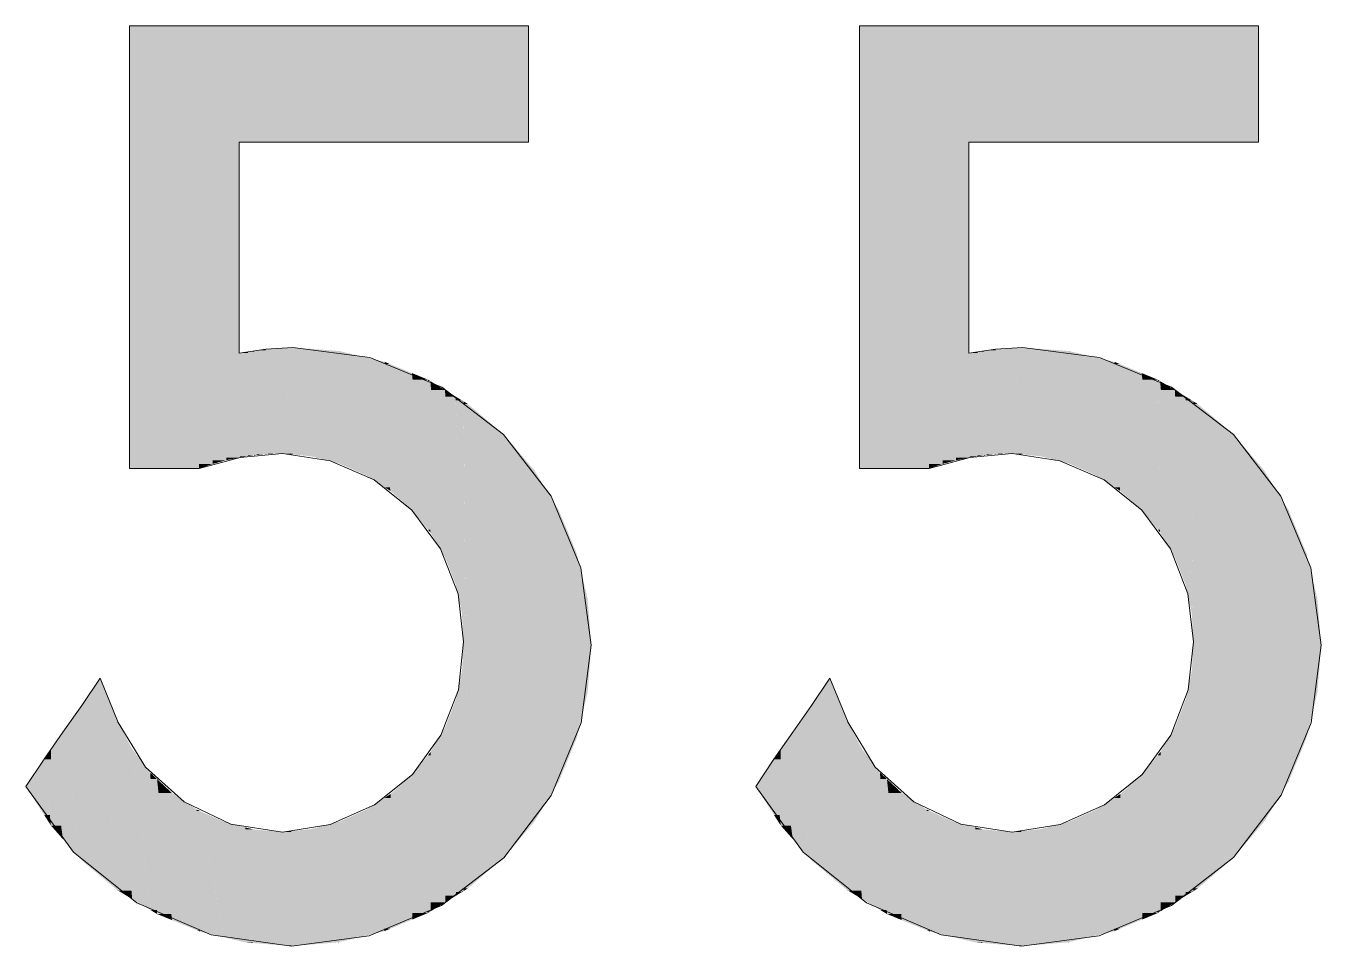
# Model space of a CAD drawing. Extents: x -1 to 1342, y -35 to 723.
# Drawn here: x 1217.333 to 1220.239, y 273.211 to 275.274 of the extents above; entities that cross this region are included whole.
import ezdxf

# ---------------------------------------------------------------- set-up
doc = ezdxf.new("R2010")
doc.units = 0
doc.layers.get('0').update_dxf_attribs({"lineweight": 18})
doc.layers.add('P11_Plankopf_Ausführung_AF_4_800 Plankopf', color=7, linetype='Continuous', lineweight=25)

# ---------------------------------------------------------------- blocks, each defined once
blk = doc.blocks.new('Referenz-A0SKLQSHLL', base_point=(1054.4775, 131.3883))
at = {"layer": 'P11_Plankopf_Ausführung_AF_4_800 Plankopf', "color": 0, "linetype": 'Continuous', "lineweight": 13, "ltscale": 16.9}
for p, q in [((1218.4604, 275.2745), (1217.5652, 275.2745)), ((1217.5652, 275.2745), (1217.5652, 274.2821)), ((1218.4604, 275.0139), (1218.4604, 275.2745)), ((1220.098, 275.2745), (1219.2031, 275.2745)), ((1219.2031, 275.2745), (1219.2031, 274.2821)), ((1220.098, 275.0139), (1220.098, 275.2745)), ((1217.8108, 274.5407), (1217.8108, 275.0139)), ((1217.8108, 275.0139), (1218.4604, 275.0139)), ((1219.4483, 274.5407), (1219.4483, 275.0139)), ((1219.4483, 275.0139), (1220.098, 275.0139)), ((1217.8707, 274.5495), (1217.8108, 274.5407)), ((1217.9311, 274.5533), (1217.8707, 274.5495)), ((1218.1042, 274.5309), (1217.9311, 274.5533)), ((1219.5082, 274.5495), (1219.4483, 274.5407)), ((1219.5686, 274.5533), (1219.5082, 274.5495)), ((1219.7417, 274.5309), (1219.5686, 274.5533)), ((1218.2656, 274.4644), (1218.1042, 274.5309)), ((1219.9031, 274.4644), (1219.7417, 274.5309)), ((1218.4043, 274.3584), (1218.2656, 274.4644)), ((1220.0418, 274.3584), (1219.9031, 274.4644)), ((1218.5109, 274.2201), (1218.4043, 274.3584)), ((1220.1484, 274.2201), (1220.0418, 274.3584)), ((1217.9079, 274.3155), (1217.8131, 274.3068)), ((1218.0149, 274.2994), (1217.9079, 274.3155)), ((1219.5454, 274.3155), (1219.4508, 274.3068)), ((1219.6524, 274.2994), (1219.5454, 274.3155)), ((1217.8131, 274.3068), (1217.7212, 274.2821)), ((1218.1141, 274.2562), (1218.0149, 274.2994)), ((1219.4508, 274.3068), (1219.3591, 274.2821)), ((1219.7516, 274.2562), (1219.6524, 274.2994)), ((1217.5652, 274.2821), (1217.7212, 274.2821)), ((1218.1987, 274.1887), (1218.1141, 274.2562)), ((1219.2031, 274.2821), (1219.3591, 274.2821)), ((1219.8362, 274.1887), (1219.7516, 274.2562)), ((1218.578, 274.059), (1218.5109, 274.2201)), ((1220.2155, 274.059), (1220.1484, 274.2201)), ((1218.2629, 274.1017), (1218.1987, 274.1887)), ((1219.9005, 274.1017), (1219.8362, 274.1887)), ((1218.3025, 274.001), (1218.2629, 274.1017)), ((1219.94, 274.001), (1219.9005, 274.1017)), ((1218.6011, 273.8859), (1218.578, 274.059)), ((1220.2387, 273.8859), (1220.2155, 274.059)), ((1218.3146, 273.8934), (1218.3025, 274.001)), ((1219.9522, 273.8934), (1219.94, 274.001)), ((1218.303, 273.7852), (1218.3146, 273.8934)), ((1218.5785, 273.7115), (1218.6011, 273.8859)), ((1219.9406, 273.7852), (1219.9522, 273.8934)), ((1220.2161, 273.7115), (1220.2387, 273.8859)), ((1217.4578, 273.7505), (1217.4988, 273.8117)), ((1217.5396, 273.7119), (1217.4988, 273.8117)), ((1219.0953, 273.7505), (1219.1363, 273.8117)), ((1219.1772, 273.7119), (1219.1363, 273.8117)), ((1218.2638, 273.6837), (1218.303, 273.7852)), ((1219.9014, 273.6837), (1219.9406, 273.7852)), ((1217.4156, 273.6902), (1217.4578, 273.7505)), ((1219.0532, 273.6902), (1219.0953, 273.7505)), ((1217.5396, 273.7119), (1217.6005, 273.6124)), ((1218.5114, 273.5488), (1218.5785, 273.7115)), ((1219.1772, 273.7119), (1219.2381, 273.6124)), ((1220.1491, 273.5489), (1220.2161, 273.7115)), ((1217.4156, 273.6902), (1217.3735, 273.6299)), ((1218.1997, 273.5958), (1218.2638, 273.6837)), ((1219.0532, 273.6902), (1219.011, 273.6299)), ((1219.8372, 273.5958), (1219.9014, 273.6837)), ((1217.3735, 273.6299), (1217.3325, 273.5688)), ((1219.011, 273.6299), (1218.9701, 273.5688)), ((1217.6005, 273.6124), (1217.6873, 273.5344)), ((1218.1149, 273.5275), (1218.1997, 273.5958)), ((1219.2381, 273.6124), (1219.3248, 273.5344)), ((1219.7525, 273.5275), (1219.8372, 273.5958)), ((1217.3325, 273.5688), (1217.4392, 273.4215)), ((1218.9701, 273.5688), (1219.0769, 273.4215)), ((1217.6873, 273.5344), (1217.7926, 273.4845)), ((1218.0154, 273.4834), (1218.1149, 273.5275)), ((1218.4046, 273.409), (1218.5114, 273.5488)), ((1219.3248, 273.5344), (1219.4302, 273.4845)), ((1219.653, 273.4834), (1219.7525, 273.5275)), ((1220.0423, 273.4091), (1220.1491, 273.5489)), ((1217.7926, 273.4845), (1217.9079, 273.4666)), ((1217.9079, 273.4666), (1218.0154, 273.4834)), ((1219.4302, 273.4845), (1219.5454, 273.4666)), ((1219.5454, 273.4666), (1219.653, 273.4834)), ((1217.4392, 273.4215), (1217.5812, 273.3078)), ((1219.0769, 273.4215), (1219.2189, 273.3078)), ((1218.2652, 273.3017), (1218.4046, 273.409)), ((1219.9029, 273.3017), (1220.0423, 273.4091)), ((1217.5812, 273.3078), (1217.7482, 273.2359)), ((1218.1027, 273.234), (1218.2652, 273.3017)), ((1219.2189, 273.3078), (1219.386, 273.2358)), ((1219.7406, 273.2341), (1219.9029, 273.3017)), ((1217.7482, 273.2359), (1217.9283, 273.2108)), ((1217.9283, 273.2108), (1218.1027, 273.234)), ((1219.386, 273.2358), (1219.5662, 273.2108)), ((1219.5662, 273.2108), (1219.7406, 273.2341))]:
    blk.add_line(p, q, dxfattribs=at)
at = {"layer": 'P11_Plankopf_Ausführung_AF_4_800 Plankopf', "color": 0, "linetype": 'Continuous', "lineweight": 0, "ltscale": 0.0169}
for p, q in [((1218.0357, 274.5453), (1218.0356, 274.5453)), ((1218.0356, 274.5453), (1218.0356, 274.5453)), ((1219.6732, 274.5453), (1219.6731, 274.5453)), ((1219.6731, 274.5453), (1219.6731, 274.5453))]:
    blk.add_line(p, q, dxfattribs=at)
for points in [[(1217.5652, 274.2821), (1217.7212, 274.2821), (1217.5652, 275.2745)], [(1217.7212, 274.2821), (1217.7212, 275.2745), (1217.5652, 275.2745)], [(1217.7514, 274.2921), (1217.7212, 274.2921), (1217.7212, 275.2745)], [(1217.7514, 274.2921), (1217.7514, 275.2745), (1217.7212, 275.2745)], [(1217.782, 274.3004), (1217.7514, 274.3004), (1217.7514, 275.2745)], [(1217.782, 274.3004), (1217.782, 275.2745), (1217.7514, 275.2745)], [(1217.8108, 274.3064), (1217.782, 274.3064), (1217.782, 275.2745)], [(1217.8108, 275.0139), (1217.8108, 275.2745), (1217.782, 275.2745)], [(1217.8108, 274.5407), (1217.8038, 274.5407), (1217.782, 275.2745)], [(1217.8108, 275.0139), (1217.7922, 275.0139), (1217.782, 275.2745)], [(1217.8108, 275.0139), (1218.4604, 275.0139), (1217.8108, 275.2745)], [(1218.4604, 275.0139), (1218.4604, 275.2745), (1217.8108, 275.2745)], [(1219.2031, 274.2821), (1219.3591, 274.2821), (1219.2031, 275.2745)], [(1219.3591, 274.2821), (1219.3591, 275.2745), (1219.2031, 275.2745)], [(1219.3892, 274.2921), (1219.3591, 274.2921), (1219.3591, 275.2745)], [(1219.3892, 274.2921), (1219.3892, 275.2745), (1219.3591, 275.2745)], [(1219.4198, 274.3003), (1219.3892, 274.3003), (1219.3892, 275.2745)], [(1219.4198, 274.3003), (1219.4198, 275.2745), (1219.3892, 275.2745)], [(1219.4483, 274.3063), (1219.4198, 274.3063), (1219.4198, 275.2745)], [(1219.4483, 275.0139), (1219.4483, 275.2745), (1219.4198, 275.2745)], [(1219.4483, 274.5407), (1219.4414, 274.5407), (1219.4198, 275.2745)], [(1219.4483, 275.0139), (1219.4299, 275.0139), (1219.4198, 275.2745)], [(1219.4483, 275.0139), (1220.098, 275.0139), (1219.4483, 275.2745)], [(1220.098, 275.0139), (1220.098, 275.2745), (1219.4483, 275.2745)], [(1217.8108, 274.5407), (1217.8108, 275.0139), (1217.7922, 275.0139)], [(1219.4483, 274.5407), (1219.4483, 275.0139), (1219.4299, 275.0139)], [(1217.8307, 274.5411), (1217.8131, 274.5411), (1217.8307, 274.5442)], [(1217.8445, 274.5442), (1217.8307, 274.5442), (1217.8445, 274.5462)], [(1217.8445, 274.3115), (1217.8307, 274.3115), (1217.8307, 274.5442)], [(1217.8445, 274.3115), (1217.8445, 274.5442), (1217.8307, 274.5442)], [(1217.8506, 274.5462), (1217.8445, 274.5462), (1217.8506, 274.5471)], [(1217.8506, 274.3121), (1217.8445, 274.3121), (1217.8445, 274.5462)], [(1217.8506, 274.3121), (1217.8506, 274.5462), (1217.8445, 274.5462)], [(1217.8707, 274.5471), (1217.8506, 274.5471), (1217.8707, 274.5495)], [(1217.8707, 274.3139), (1217.8506, 274.3139), (1217.8506, 274.5471)], [(1217.8707, 274.3139), (1217.8707, 274.5471), (1217.8506, 274.5471)], [(1217.8761, 274.5495), (1217.8707, 274.5495), (1217.8761, 274.55)], [(1217.8761, 274.3144), (1217.8707, 274.3144), (1217.8707, 274.5495)], [(1217.8761, 274.3144), (1217.8761, 274.5495), (1217.8707, 274.5495)], [(1217.8908, 274.55), (1217.8761, 274.55), (1217.8908, 274.5514)], [(1217.8908, 274.3149), (1217.8761, 274.3149), (1217.8761, 274.55)], [(1217.8908, 274.3149), (1217.8908, 274.55), (1217.8761, 274.55)], [(1217.9079, 274.5514), (1217.8908, 274.5514), (1217.9079, 274.5524)], [(1217.9079, 274.3155), (1217.8908, 274.3155), (1217.8908, 274.5514)], [(1217.9079, 274.3155), (1217.9079, 274.5514), (1217.8908, 274.5514)], [(1217.9109, 274.5524), (1217.9079, 274.5524), (1217.9109, 274.5526)], [(1217.9109, 274.3155), (1217.9079, 274.3155), (1217.9079, 274.5524)], [(1217.9109, 274.3152), (1217.9109, 274.5524), (1217.9079, 274.5524)], [(1217.9311, 274.5526), (1217.9109, 274.5526), (1217.9311, 274.5533)], [(1217.9309, 274.3152), (1217.9109, 274.3152), (1217.9109, 274.5526)], [(1217.9311, 274.3133), (1217.9311, 274.5526), (1217.9109, 274.5526)], [(1217.9719, 274.3133), (1217.9311, 274.3133), (1217.9311, 274.5533)], [(1217.9726, 274.5501), (1217.9316, 274.5501), (1217.9311, 274.5533)], [(1217.9726, 274.3092), (1217.9726, 274.5501), (1217.9316, 274.5501)], [(1218.0316, 274.3092), (1217.9726, 274.3092), (1217.9726, 274.5501)], [(1218.0356, 274.5453), (1217.9738, 274.5453), (1217.9726, 274.5501)], [(1218.0356, 274.2929), (1218.0356, 274.5453), (1217.9738, 274.5453)], [(1218.0357, 274.2929), (1218.0356, 274.2929), (1218.0356, 274.5453)], [(1218.0357, 274.2928), (1218.0357, 274.5453), (1218.0356, 274.5453)], [(1218.0896, 274.2928), (1218.0357, 274.2928), (1218.0357, 274.5453)], [(1218.0952, 274.5311), (1218.0387, 274.5311), (1218.0357, 274.5453)], [(1219.4682, 274.5411), (1219.4508, 274.5411), (1219.4682, 274.5442)], [(1219.4822, 274.5442), (1219.4682, 274.5442), (1219.4822, 274.5463)], [(1219.4822, 274.3115), (1219.4682, 274.3115), (1219.4682, 274.5442)], [(1219.4822, 274.3115), (1219.4822, 274.5442), (1219.4682, 274.5442)], [(1219.4882, 274.5463), (1219.4822, 274.5463), (1219.4882, 274.5471)], [(1219.4882, 274.3121), (1219.4822, 274.3121), (1219.4822, 274.5463)], [(1219.4882, 274.3121), (1219.4882, 274.5463), (1219.4822, 274.5463)], [(1219.5082, 274.5471), (1219.4882, 274.5471), (1219.5082, 274.5495)], [(1219.5082, 274.3139), (1219.4882, 274.3139), (1219.4882, 274.5471)], [(1219.5082, 274.3139), (1219.5082, 274.5471), (1219.4882, 274.5471)], [(1219.5137, 274.5495), (1219.5082, 274.5495), (1219.5137, 274.55)], [(1219.5137, 274.3144), (1219.5082, 274.3144), (1219.5082, 274.5495)], [(1219.5137, 274.3144), (1219.5137, 274.5495), (1219.5082, 274.5495)], [(1219.5283, 274.55), (1219.5137, 274.55), (1219.5283, 274.5513)], [(1219.5283, 274.3149), (1219.5137, 274.3149), (1219.5137, 274.55)], [(1219.5283, 274.3149), (1219.5283, 274.55), (1219.5137, 274.55)], [(1219.5454, 274.5513), (1219.5283, 274.5513), (1219.5454, 274.5524)], [(1219.5454, 274.3155), (1219.5283, 274.3155), (1219.5283, 274.5513)], [(1219.5454, 274.3155), (1219.5454, 274.5513), (1219.5283, 274.5513)], [(1219.5484, 274.5524), (1219.5454, 274.5524), (1219.5484, 274.5526)], [(1219.5484, 274.3155), (1219.5454, 274.3155), (1219.5454, 274.5524)], [(1219.5484, 274.3152), (1219.5484, 274.5524), (1219.5454, 274.5524)], [(1219.5686, 274.5526), (1219.5484, 274.5526), (1219.5686, 274.5533)], [(1219.5684, 274.3152), (1219.5484, 274.3152), (1219.5484, 274.5526)], [(1219.5686, 274.3133), (1219.5686, 274.5526), (1219.5484, 274.5526)], [(1219.6095, 274.3133), (1219.5686, 274.3133), (1219.5686, 274.5533)], [(1219.6102, 274.5501), (1219.5691, 274.5501), (1219.5686, 274.5533)], [(1219.6102, 274.3092), (1219.6102, 274.5501), (1219.5691, 274.5501)], [(1219.6691, 274.3092), (1219.6102, 274.3092), (1219.6102, 274.5501)], [(1219.6731, 274.5453), (1219.6113, 274.5453), (1219.6102, 274.5501)], [(1219.6731, 274.2929), (1219.6731, 274.5453), (1219.6113, 274.5453)], [(1219.6732, 274.2929), (1219.6731, 274.2929), (1219.6731, 274.5453)], [(1219.6732, 274.2928), (1219.6732, 274.5453), (1219.6731, 274.5453)], [(1219.7272, 274.2928), (1219.6732, 274.2928), (1219.6732, 274.5453)], [(1219.7327, 274.5311), (1219.6762, 274.5311), (1219.6732, 274.5453)], [(1217.8108, 274.3064), (1217.8108, 274.5407), (1217.8038, 274.5407)], [(1217.8131, 274.5407), (1217.8108, 274.5407), (1217.8131, 274.5411)], [(1217.8131, 274.3068), (1217.8108, 274.3068), (1217.8108, 274.5407)], [(1217.8131, 274.3068), (1217.8131, 274.5407), (1217.8108, 274.5407)], [(1217.8307, 274.3095), (1217.8131, 274.3095), (1217.8131, 274.5411)], [(1217.8307, 274.3095), (1217.8307, 274.5411), (1217.8131, 274.5411)], [(1218.0952, 274.2669), (1218.0952, 274.5311), (1218.0387, 274.5311)], [(1218.1338, 274.2669), (1218.0952, 274.2669), (1218.0952, 274.5311)], [(1218.1378, 274.521), (1218.0967, 274.521), (1218.0952, 274.5311)], [(1218.1378, 274.2397), (1218.1378, 274.521), (1218.0967, 274.521)], [(1218.1497, 274.2397), (1218.1378, 274.2397), (1218.1378, 274.521)], [(1218.15, 274.5159), (1218.138, 274.5159), (1218.1378, 274.521)], [(1218.15, 274.2319), (1218.15, 274.5159), (1218.138, 274.5159)], [(1218.1923, 274.2319), (1218.15, 274.2319), (1218.15, 274.5159)], [(1218.1987, 274.4959), (1218.153, 274.4959), (1218.15, 274.5159)], [(1219.4483, 274.3063), (1219.4483, 274.5407), (1219.4414, 274.5407)], [(1219.4508, 274.5407), (1219.4483, 274.5407), (1219.4508, 274.5411)], [(1219.4508, 274.3068), (1219.4483, 274.3068), (1219.4483, 274.5407)], [(1219.4508, 274.3068), (1219.4508, 274.5407), (1219.4483, 274.5407)], [(1219.4682, 274.3094), (1219.4508, 274.3094), (1219.4508, 274.5411)], [(1219.4682, 274.3094), (1219.4682, 274.5411), (1219.4508, 274.5411)], [(1219.7327, 274.2669), (1219.7327, 274.5311), (1219.6762, 274.5311)], [(1219.7713, 274.2669), (1219.7327, 274.2669), (1219.7327, 274.5311)], [(1219.7753, 274.521), (1219.7342, 274.521), (1219.7327, 274.5311)], [(1219.7753, 274.2397), (1219.7753, 274.521), (1219.7342, 274.521)], [(1219.7872, 274.2397), (1219.7753, 274.2397), (1219.7753, 274.521)], [(1219.7875, 274.5159), (1219.7755, 274.5159), (1219.7753, 274.521)], [(1219.7875, 274.2319), (1219.7875, 274.5159), (1219.7755, 274.5159)], [(1219.8298, 274.2319), (1219.7875, 274.2319), (1219.7875, 274.5159)], [(1219.8362, 274.4959), (1219.7905, 274.4959), (1219.7875, 274.5159)], [(1218.1987, 274.1887), (1218.1987, 274.4959), (1218.153, 274.4959)], [(1218.2303, 274.1887), (1218.1987, 274.1887), (1218.1987, 274.4959)], [(1218.2348, 274.481), (1218.2002, 274.481), (1218.1987, 274.4959)], [(1219.8362, 274.1887), (1219.8362, 274.4959), (1219.7905, 274.4959)], [(1219.8678, 274.1887), (1219.8362, 274.1887), (1219.8362, 274.4959)], [(1219.8723, 274.481), (1219.8377, 274.481), (1219.8362, 274.4959)], [(1218.2348, 274.1448), (1218.2348, 274.481), (1218.2002, 274.481)], [(1218.2399, 274.1448), (1218.2348, 274.1448), (1218.2348, 274.481)], [(1218.24, 274.4779), (1218.2348, 274.4779), (1218.2348, 274.481)], [(1218.24, 274.1385), (1218.24, 274.4779), (1218.2348, 274.4779)], [(1218.2683, 274.1385), (1218.24, 274.1385), (1218.24, 274.4779)], [(1218.2729, 274.4578), (1218.2417, 274.4578), (1218.24, 274.4779)], [(1218.2729, 274.0824), (1218.2729, 274.4578), (1218.2417, 274.4578)], [(1218.2934, 274.0824), (1218.2729, 274.0824), (1218.2729, 274.4578)], [(1218.2967, 274.4433), (1218.2737, 274.4433), (1218.2729, 274.4578)], [(1219.8723, 274.1448), (1219.8723, 274.481), (1219.8377, 274.481)], [(1219.8774, 274.1448), (1219.8723, 274.1448), (1219.8723, 274.481)], [(1219.8775, 274.4779), (1219.8724, 274.4779), (1219.8723, 274.481)], [(1219.8775, 274.1385), (1219.8775, 274.4779), (1219.8724, 274.4779)], [(1219.9058, 274.1385), (1219.8775, 274.1385), (1219.8775, 274.4779)], [(1219.9105, 274.4578), (1219.8792, 274.4578), (1219.8775, 274.4779)], [(1219.9105, 274.0824), (1219.9105, 274.4578), (1219.8792, 274.4578)], [(1219.931, 274.0824), (1219.9105, 274.0824), (1219.9105, 274.4578)], [(1219.9343, 274.4433), (1219.9113, 274.4433), (1219.9105, 274.4578)], [(1218.2967, 274.0219), (1218.2967, 274.4433), (1218.2737, 274.4433)], [(1218.3089, 274.0219), (1218.2967, 274.0219), (1218.2967, 274.4433)], [(1218.3107, 274.4347), (1218.297, 274.4347), (1218.2967, 274.4433)], [(1218.3107, 273.9584), (1218.3107, 274.4347), (1218.297, 274.4347)], [(1218.3142, 273.9584), (1218.3107, 273.9584), (1218.3107, 274.4347)], [(1218.3146, 274.4323), (1218.3107, 274.4323), (1218.3107, 274.4347)], [(1218.3146, 273.8934), (1218.3146, 274.4323), (1218.3107, 274.4323)], [(1218.3243, 273.3402), (1218.3146, 273.3402), (1218.3146, 274.4323)], [(1218.3243, 274.4265), (1218.3147, 274.4265), (1218.3146, 274.4323)], [(1219.9343, 274.0219), (1219.9343, 274.4433), (1219.9113, 274.4433)], [(1219.9464, 274.0219), (1219.9343, 274.0219), (1219.9343, 274.4433)], [(1219.9483, 274.4347), (1219.9345, 274.4347), (1219.9343, 274.4433)], [(1219.9483, 273.9584), (1219.9483, 274.4347), (1219.9345, 274.4347)], [(1219.9517, 273.9584), (1219.9483, 273.9584), (1219.9483, 274.4347)], [(1219.9522, 274.4323), (1219.9483, 274.4323), (1219.9483, 274.4347)], [(1219.9522, 273.8934), (1219.9522, 274.4323), (1219.9483, 274.4323)], [(1219.9619, 273.3402), (1219.9522, 273.3402), (1219.9522, 274.4323)], [(1219.9619, 274.4264), (1219.9522, 274.4264), (1219.9522, 274.4323)], [(1218.3243, 273.3402), (1218.3243, 274.4265), (1218.3147, 274.4265)], [(1218.3244, 273.3403), (1218.3243, 273.3403), (1218.3243, 274.4265)], [(1218.3244, 274.4264), (1218.3243, 274.4264), (1218.3243, 274.4265)], [(1218.3244, 273.3403), (1218.3244, 274.4264), (1218.3243, 274.4264)], [(1218.4043, 273.4088), (1218.3244, 273.4088), (1218.3244, 274.4264)], [(1218.4043, 274.3584), (1218.3297, 274.3584), (1218.3244, 274.4264)], [(1219.9619, 273.3402), (1219.9619, 274.4264), (1219.9522, 274.4264)], [(1219.962, 273.3403), (1219.9619, 273.3403), (1219.9619, 274.4264)], [(1219.962, 274.4263), (1219.9619, 274.4263), (1219.9619, 274.4264)], [(1219.962, 273.3403), (1219.962, 274.4263), (1219.9619, 274.4263)], [(1220.0418, 273.4087), (1219.962, 273.4087), (1219.962, 274.4263)], [(1220.0418, 274.3584), (1219.9673, 274.3584), (1219.962, 274.4263)], [(1218.4043, 273.4088), (1218.4043, 274.3584), (1218.3297, 274.3584)], [(1218.4046, 273.409), (1218.4043, 273.409), (1218.4043, 274.3584)], [(1218.4046, 274.3581), (1218.4043, 274.3581), (1218.4043, 274.3584)], [(1218.4046, 273.409), (1218.4046, 274.3581), (1218.4043, 274.3581)], [(1218.4726, 273.489), (1218.4046, 273.489), (1218.4046, 274.3581)], [(1218.4726, 274.2787), (1218.4108, 274.2787), (1218.4046, 274.3581)], [(1220.0418, 273.4087), (1220.0418, 274.3584), (1219.9673, 274.3584)], [(1220.0423, 273.4091), (1220.0418, 273.4091), (1220.0418, 274.3584)], [(1220.0423, 274.3579), (1220.0418, 274.3579), (1220.0418, 274.3584)], [(1220.0423, 273.4091), (1220.0423, 274.3579), (1220.0418, 274.3579)], [(1220.1102, 273.4889), (1220.0423, 273.4889), (1220.0423, 274.3579)], [(1220.1102, 274.2787), (1220.0485, 274.2787), (1220.0423, 274.3579)], [(1217.8307, 274.3095), (1217.8445, 274.3115), (1217.8307, 274.3115)], [(1217.8445, 274.3115), (1217.8506, 274.3121), (1217.8445, 274.3121)], [(1217.8506, 274.3121), (1217.8707, 274.3139), (1217.8506, 274.3139)], [(1217.8707, 274.3139), (1217.8761, 274.3144), (1217.8707, 274.3144)], [(1217.8761, 274.3144), (1217.8908, 274.3149), (1217.8761, 274.3149)], [(1217.8908, 274.3149), (1217.9079, 274.3155), (1217.8908, 274.3155)], [(1217.9109, 274.3152), (1217.9109, 274.3155), (1217.9079, 274.3155)], [(1217.9311, 274.3133), (1217.9309, 274.3152), (1217.9109, 274.3152)], [(1217.9726, 274.3092), (1217.9719, 274.3133), (1217.9311, 274.3133)], [(1219.4682, 274.3094), (1219.4822, 274.3115), (1219.4682, 274.3115)], [(1219.4822, 274.3115), (1219.4882, 274.3121), (1219.4822, 274.3121)], [(1219.4882, 274.3121), (1219.5082, 274.3139), (1219.4882, 274.3139)], [(1219.5082, 274.3139), (1219.5137, 274.3144), (1219.5082, 274.3144)], [(1219.5137, 274.3144), (1219.5283, 274.3149), (1219.5137, 274.3149)], [(1219.5283, 274.3149), (1219.5454, 274.3155), (1219.5283, 274.3155)], [(1219.5484, 274.3152), (1219.5484, 274.3155), (1219.5454, 274.3155)], [(1219.5686, 274.3133), (1219.5684, 274.3152), (1219.5484, 274.3152)], [(1219.6102, 274.3092), (1219.6095, 274.3133), (1219.5686, 274.3133)], [(1217.7212, 274.2821), (1217.7514, 274.2921), (1217.7212, 274.2921)], [(1217.7514, 274.2921), (1217.782, 274.3004), (1217.7514, 274.3004)], [(1217.782, 274.3004), (1217.8108, 274.3064), (1217.782, 274.3064)], [(1217.8108, 274.3064), (1217.8131, 274.3068), (1217.8108, 274.3068)], [(1217.8131, 274.3068), (1217.8307, 274.3095), (1217.8131, 274.3095)], [(1218.0356, 274.2929), (1218.0316, 274.3092), (1217.9726, 274.3092)], [(1218.0357, 274.2928), (1218.0357, 274.2929), (1218.0356, 274.2929)], [(1218.0952, 274.2669), (1218.0896, 274.2928), (1218.0357, 274.2928)], [(1219.3591, 274.2821), (1219.3892, 274.2921), (1219.3591, 274.2921)], [(1219.3892, 274.2921), (1219.4198, 274.3003), (1219.3892, 274.3003)], [(1219.4198, 274.3003), (1219.4483, 274.3063), (1219.4198, 274.3063)], [(1219.4483, 274.3063), (1219.4508, 274.3068), (1219.4483, 274.3068)], [(1219.4508, 274.3068), (1219.4682, 274.3094), (1219.4508, 274.3094)], [(1219.6731, 274.2929), (1219.6691, 274.3092), (1219.6102, 274.3092)], [(1219.6732, 274.2928), (1219.6732, 274.2929), (1219.6731, 274.2929)], [(1219.7327, 274.2669), (1219.7272, 274.2928), (1219.6732, 274.2928)], [(1218.1378, 274.2397), (1218.1338, 274.2669), (1218.0952, 274.2669)], [(1218.4726, 273.489), (1218.4726, 274.2787), (1218.4108, 274.2787)], [(1218.4731, 273.4896), (1218.4726, 273.4896), (1218.4726, 274.2787)], [(1218.4731, 274.2779), (1218.4726, 274.2779), (1218.4726, 274.2787)], [(1218.4731, 273.4896), (1218.4731, 274.2779), (1218.4726, 274.2779)], [(1218.5276, 273.5789), (1218.4731, 273.5789), (1218.4731, 274.2779)], [(1218.5276, 274.1894), (1218.48, 274.1894), (1218.4731, 274.2779)], [(1219.7753, 274.2397), (1219.7713, 274.2669), (1219.7327, 274.2669)], [(1220.1102, 273.4889), (1220.1102, 274.2787), (1220.0485, 274.2787)], [(1220.1108, 273.4896), (1220.1102, 273.4896), (1220.1102, 274.2787)], [(1220.1108, 274.2777), (1220.1102, 274.2777), (1220.1102, 274.2787)], [(1220.1108, 273.4896), (1220.1108, 274.2777), (1220.1102, 274.2777)], [(1220.1652, 273.5788), (1220.1108, 273.5788), (1220.1108, 274.2777)], [(1220.1652, 274.1894), (1220.1177, 274.1894), (1220.1108, 274.2777)], [(1218.15, 274.2319), (1218.1497, 274.2397), (1218.1378, 274.2397)], [(1218.1987, 274.1887), (1218.1923, 274.2319), (1218.15, 274.2319)], [(1219.7875, 274.2319), (1219.7872, 274.2397), (1219.7753, 274.2397)], [(1219.8362, 274.1887), (1219.8298, 274.2319), (1219.7875, 274.2319)], [(1218.2348, 274.1448), (1218.2303, 274.1887), (1218.1987, 274.1887)], [(1218.5276, 273.5789), (1218.5276, 274.1894), (1218.48, 274.1894)], [(1218.5282, 273.5798), (1218.5276, 273.5798), (1218.5276, 274.1894)], [(1218.5282, 274.188), (1218.5276, 274.188), (1218.5276, 274.1894)], [(1218.5282, 273.5798), (1218.5282, 274.188), (1218.5276, 274.188)], [(1218.568, 273.6763), (1218.5282, 273.6763), (1218.5282, 274.188)], [(1218.568, 274.0925), (1218.5356, 274.0925), (1218.5282, 274.188)], [(1219.8723, 274.1448), (1219.8678, 274.1887), (1219.8362, 274.1887)], [(1220.1652, 273.5788), (1220.1652, 274.1894), (1220.1177, 274.1894)], [(1220.1658, 273.5799), (1220.1652, 273.5799), (1220.1652, 274.1894)], [(1220.1658, 274.1878), (1220.1652, 274.1878), (1220.1652, 274.1894)], [(1220.1658, 273.5799), (1220.1658, 274.1878), (1220.1652, 274.1878)], [(1220.2055, 273.6762), (1220.1658, 273.6762), (1220.1658, 274.1878)], [(1220.2055, 274.0925), (1220.1732, 274.0925), (1220.1658, 274.1878)], [(1218.24, 274.1385), (1218.2399, 274.1448), (1218.2348, 274.1448)], [(1218.2729, 274.0824), (1218.2683, 274.1385), (1218.24, 274.1385)], [(1219.8775, 274.1385), (1219.8774, 274.1448), (1219.8723, 274.1448)], [(1219.9105, 274.0824), (1219.9058, 274.1385), (1219.8775, 274.1385)], [(1218.2967, 274.0219), (1218.2934, 274.0824), (1218.2729, 274.0824)], [(1218.568, 273.6763), (1218.568, 274.0925), (1218.5356, 274.0925)], [(1218.5685, 273.6776), (1218.568, 273.6776), (1218.568, 274.0925)], [(1218.5685, 274.0903), (1218.568, 274.0903), (1218.568, 274.0925)], [(1218.5685, 273.6776), (1218.5685, 274.0903), (1218.568, 274.0903)], [(1218.5927, 273.7791), (1218.5685, 273.7791), (1218.5685, 274.0903)], [(1218.5927, 273.9905), (1218.5763, 273.9905), (1218.5685, 274.0903)], [(1219.9343, 274.0219), (1219.931, 274.0824), (1219.9105, 274.0824)], [(1220.2055, 273.6762), (1220.2055, 274.0925), (1220.1732, 274.0925)], [(1220.2061, 273.6777), (1220.2055, 273.6777), (1220.2055, 274.0925)], [(1220.2061, 274.0901), (1220.2055, 274.0901), (1220.2055, 274.0925)], [(1220.2061, 273.6777), (1220.2061, 274.0901), (1220.2055, 274.0901)], [(1220.2302, 273.779), (1220.2061, 273.779), (1220.2061, 274.0901)], [(1220.2302, 273.9905), (1220.2138, 273.9905), (1220.2061, 274.0901)], [(1218.3107, 273.9584), (1218.3089, 274.0219), (1218.2967, 274.0219)], [(1219.9483, 273.9584), (1219.9464, 274.0219), (1219.9343, 274.0219)], [(1218.5927, 273.7791), (1218.5927, 273.9905), (1218.5763, 273.9905)], [(1218.593, 273.7805), (1218.5927, 273.7805), (1218.5927, 273.9905)], [(1218.593, 273.9864), (1218.5927, 273.9864), (1218.5927, 273.9905)], [(1218.593, 273.7805), (1218.593, 273.9864), (1218.5927, 273.9864)], [(1218.6011, 273.8859), (1218.593, 273.8859), (1218.593, 273.9864)], [(1220.2302, 273.779), (1220.2302, 273.9905), (1220.2138, 273.9905)], [(1220.2306, 273.7805), (1220.2302, 273.7805), (1220.2302, 273.9905)], [(1220.2306, 273.986), (1220.2302, 273.986), (1220.2302, 273.9905)], [(1220.2306, 273.7805), (1220.2306, 273.986), (1220.2302, 273.986)], [(1220.2387, 273.8859), (1220.2306, 273.8859), (1220.2306, 273.986)], [(1218.3146, 273.8934), (1218.3142, 273.9584), (1218.3107, 273.9584)], [(1219.9522, 273.8934), (1219.9517, 273.9584), (1219.9483, 273.9584)], [(1218.3146, 273.8281), (1218.3111, 273.8281), (1218.3146, 273.8934)], [(1218.593, 273.7805), (1218.6011, 273.8859), (1218.593, 273.8859)], [(1219.9522, 273.8281), (1219.9486, 273.8281), (1219.9522, 273.8934)], [(1220.2306, 273.7805), (1220.2387, 273.8859), (1220.2306, 273.8859)], [(1218.3111, 273.7642), (1218.2973, 273.7642), (1218.3111, 273.8281)], [(1218.3146, 273.3343), (1218.3111, 273.3343), (1218.3111, 273.8281)], [(1218.3146, 273.3343), (1218.3146, 273.8281), (1218.3111, 273.8281)], [(1219.9486, 273.7642), (1219.9349, 273.7642), (1219.9486, 273.8281)], [(1219.9522, 273.3342), (1219.9486, 273.3342), (1219.9486, 273.8281)], [(1219.9522, 273.3342), (1219.9522, 273.8281), (1219.9486, 273.8281)], [(1217.4988, 273.7505), (1217.4578, 273.7505), (1217.4988, 273.8117)], [(1217.5349, 273.3687), (1217.4988, 273.3687), (1217.4988, 273.8117)], [(1217.5376, 273.7169), (1217.5065, 273.7169), (1217.4988, 273.8117)], [(1219.1363, 273.7505), (1219.0953, 273.7505), (1219.1363, 273.8117)], [(1219.1726, 273.3688), (1219.1363, 273.3688), (1219.1363, 273.8117)], [(1219.1753, 273.7165), (1219.1441, 273.7165), (1219.1363, 273.8117)], [(1218.2973, 273.7031), (1218.2738, 273.7031), (1218.2973, 273.7642)], [(1218.3111, 273.3321), (1218.2973, 273.3321), (1218.2973, 273.7642)], [(1218.3111, 273.3321), (1218.3111, 273.7642), (1218.2973, 273.7642)], [(1218.5685, 273.6776), (1218.5927, 273.7791), (1218.5685, 273.7791)], [(1218.5927, 273.7791), (1218.593, 273.7805), (1218.5927, 273.7805)], [(1219.9349, 273.7031), (1219.9113, 273.7031), (1219.9349, 273.7642)], [(1219.9486, 273.332), (1219.9349, 273.332), (1219.9349, 273.7642)], [(1219.9486, 273.332), (1219.9486, 273.7642), (1219.9349, 273.7642)], [(1220.2061, 273.6777), (1220.2302, 273.779), (1220.2061, 273.779)], [(1220.2302, 273.779), (1220.2306, 273.7805), (1220.2302, 273.7805)], [(1217.4576, 273.6902), (1217.4156, 273.6902), (1217.4576, 273.7502)], [(1217.4578, 273.7502), (1217.4576, 273.7502), (1217.4578, 273.7505)], [(1217.4578, 273.403), (1217.4576, 273.403), (1217.4576, 273.7502)], [(1217.4578, 273.4028), (1217.4578, 273.7502), (1217.4576, 273.7502)], [(1217.4951, 273.4028), (1217.4578, 273.4028), (1217.4578, 273.7505)], [(1217.4988, 273.3687), (1217.4988, 273.7505), (1217.4578, 273.7505)], [(1219.0952, 273.6902), (1219.0532, 273.6902), (1219.0952, 273.7503)], [(1219.0953, 273.7503), (1219.0952, 273.7503), (1219.0953, 273.7505)], [(1219.0953, 273.403), (1219.0952, 273.403), (1219.0952, 273.7503)], [(1219.0953, 273.4029), (1219.0953, 273.7503), (1219.0952, 273.7503)], [(1219.1326, 273.4029), (1219.0953, 273.4029), (1219.0953, 273.7505)], [(1219.1363, 273.3688), (1219.1363, 273.7505), (1219.0953, 273.7505)], [(1217.5376, 273.3364), (1217.5376, 273.7169), (1217.5065, 273.7169)], [(1217.5396, 273.3364), (1217.5376, 273.3364), (1217.5376, 273.7169)], [(1217.5396, 273.7119), (1217.5376, 273.7119), (1217.5376, 273.7169)], [(1217.5396, 273.3351), (1217.5396, 273.7119), (1217.5376, 273.7119)], [(1217.5694, 273.3351), (1217.5396, 273.3351), (1217.5396, 273.7119)], [(1217.5709, 273.6529), (1217.5443, 273.6529), (1217.5396, 273.7119)], [(1218.2738, 273.6465), (1218.2409, 273.6465), (1218.2738, 273.7031)], [(1218.2973, 273.3236), (1218.2738, 273.3236), (1218.2738, 273.7031)], [(1218.2973, 273.3236), (1218.2973, 273.7031), (1218.2738, 273.7031)], [(1219.1753, 273.3363), (1219.1753, 273.7165), (1219.1441, 273.7165)], [(1219.1772, 273.3363), (1219.1753, 273.3363), (1219.1753, 273.7165)], [(1219.1772, 273.7119), (1219.1753, 273.7119), (1219.1753, 273.7165)], [(1219.1772, 273.3352), (1219.1772, 273.7119), (1219.1753, 273.7119)], [(1219.207, 273.3352), (1219.1772, 273.3352), (1219.1772, 273.7119)], [(1219.2085, 273.6529), (1219.1818, 273.6529), (1219.1772, 273.7119)], [(1219.9113, 273.6465), (1219.8785, 273.6465), (1219.9113, 273.7031)], [(1219.9349, 273.3236), (1219.9113, 273.3236), (1219.9113, 273.7031)], [(1219.9349, 273.3236), (1219.9349, 273.7031), (1219.9113, 273.7031)], [(1217.4156, 273.6517), (1217.3887, 273.6517), (1217.4156, 273.6902)], [(1217.4506, 273.4505), (1217.4156, 273.4505), (1217.4156, 273.6902)], [(1217.4576, 273.403), (1217.4576, 273.6902), (1217.4156, 273.6902)], [(1218.5282, 273.5798), (1218.568, 273.6763), (1218.5282, 273.6763)], [(1218.568, 273.6763), (1218.5685, 273.6776), (1218.568, 273.6776)], [(1219.0532, 273.6517), (1219.0263, 273.6517), (1219.0532, 273.6902)], [(1219.0882, 273.4506), (1219.0532, 273.4506), (1219.0532, 273.6902)], [(1219.0952, 273.403), (1219.0952, 273.6902), (1219.0532, 273.6902)], [(1220.1658, 273.5799), (1220.2055, 273.6762), (1220.1658, 273.6762)], [(1220.2055, 273.6762), (1220.2061, 273.6777), (1220.2055, 273.6777)], [(1217.3887, 273.6299), (1217.3735, 273.6299), (1217.3887, 273.6517)], [(1217.4115, 273.4811), (1217.3887, 273.4811), (1217.3887, 273.6517)], [(1217.4156, 273.4505), (1217.4156, 273.6517), (1217.3887, 273.6517)], [(1217.5709, 273.3163), (1217.5709, 273.6529), (1217.5443, 273.6529)], [(1217.6087, 273.3163), (1217.5709, 273.3163), (1217.5709, 273.6529)], [(1217.6115, 273.5998), (1217.5769, 273.5998), (1217.5709, 273.6529)], [(1218.2409, 273.6382), (1218.2342, 273.6382), (1218.2409, 273.6465)], [(1218.2738, 273.3091), (1218.2409, 273.3091), (1218.2409, 273.6465)], [(1218.2738, 273.3091), (1218.2738, 273.6465), (1218.2409, 273.6465)], [(1219.0263, 273.6299), (1219.011, 273.6299), (1219.0263, 273.6517)], [(1219.0491, 273.4811), (1219.0263, 273.4811), (1219.0263, 273.6517)], [(1219.0532, 273.4506), (1219.0532, 273.6517), (1219.0263, 273.6517)], [(1219.2085, 273.3164), (1219.2085, 273.6529), (1219.1818, 273.6529)], [(1219.2463, 273.3164), (1219.2085, 273.3164), (1219.2085, 273.6529)], [(1219.249, 273.5998), (1219.2144, 273.5998), (1219.2085, 273.6529)], [(1219.8785, 273.6385), (1219.872, 273.6385), (1219.8785, 273.6465)], [(1219.9113, 273.309), (1219.8785, 273.309), (1219.8785, 273.6465)], [(1219.9113, 273.309), (1219.9113, 273.6465), (1219.8785, 273.6465)], [(1217.3735, 273.5688), (1217.3325, 273.5688), (1217.3735, 273.6299)], [(1217.3862, 273.5048), (1217.3735, 273.5048), (1217.3735, 273.6299)], [(1217.3887, 273.4811), (1217.3887, 273.6299), (1217.3735, 273.6299)], [(1218.2342, 273.5958), (1218.1997, 273.5958), (1218.2342, 273.6382)], [(1218.2409, 273.2889), (1218.2342, 273.2889), (1218.2342, 273.6382)], [(1218.2409, 273.2889), (1218.2409, 273.6382), (1218.2342, 273.6382)], [(1219.011, 273.5688), (1218.9701, 273.5688), (1219.011, 273.6299)], [(1219.0238, 273.5049), (1219.011, 273.5049), (1219.011, 273.6299)], [(1219.0263, 273.4811), (1219.0263, 273.6299), (1219.011, 273.6299)], [(1219.872, 273.5958), (1219.8372, 273.5958), (1219.872, 273.6385)], [(1219.8785, 273.2888), (1219.872, 273.2888), (1219.872, 273.6385)], [(1219.8785, 273.2888), (1219.8785, 273.6385), (1219.872, 273.6385)], [(1217.6115, 273.292), (1217.6115, 273.5998), (1217.5769, 273.5998)], [(1217.6264, 273.292), (1217.6115, 273.292), (1217.6115, 273.5998)], [(1217.6268, 273.5854), (1217.6122, 273.5854), (1217.6115, 273.5998)], [(1217.6268, 273.2827), (1217.6268, 273.5854), (1217.6122, 273.5854)], [(1217.6588, 273.2827), (1217.6268, 273.2827), (1217.6268, 273.5854)], [(1217.6602, 273.5541), (1217.6301, 273.5541), (1217.6268, 273.5854)], [(1218.1997, 273.5521), (1218.151, 273.5521), (1218.1997, 273.5958)], [(1218.2342, 273.2848), (1218.1997, 273.2848), (1218.1997, 273.5958)], [(1218.2342, 273.2848), (1218.2342, 273.5958), (1218.1997, 273.5958)], [(1219.249, 273.292), (1219.249, 273.5998), (1219.2144, 273.5998)], [(1219.2641, 273.292), (1219.249, 273.292), (1219.249, 273.5998)], [(1219.2646, 273.5852), (1219.2497, 273.5852), (1219.249, 273.5998)], [(1219.2646, 273.2827), (1219.2646, 273.5852), (1219.2497, 273.5852)], [(1219.2964, 273.2827), (1219.2646, 273.2827), (1219.2646, 273.5852)], [(1219.2978, 273.5541), (1219.2678, 273.5541), (1219.2646, 273.5852)], [(1219.8372, 273.5521), (1219.7885, 273.5521), (1219.8372, 273.5958)], [(1219.872, 273.2848), (1219.8372, 273.2848), (1219.8372, 273.5958)], [(1219.872, 273.2848), (1219.872, 273.5958), (1219.8372, 273.5958)], [(1217.3735, 273.5048), (1217.3735, 273.5688), (1217.3325, 273.5688)], [(1218.4731, 273.4896), (1218.5276, 273.5789), (1218.4731, 273.5789)], [(1218.5276, 273.5789), (1218.5282, 273.5798), (1218.5276, 273.5798)], [(1219.011, 273.5049), (1219.011, 273.5688), (1218.9701, 273.5688)], [(1220.1108, 273.4896), (1220.1652, 273.5788), (1220.1108, 273.5788)], [(1220.1652, 273.5788), (1220.1658, 273.5799), (1220.1652, 273.5799)], [(1217.6602, 273.2691), (1217.6602, 273.5541), (1217.6301, 273.5541)], [(1217.7117, 273.2691), (1217.6602, 273.2691), (1217.6602, 273.5541)], [(1217.7158, 273.5171), (1217.6669, 273.5171), (1217.6602, 273.5541)], [(1218.1365, 273.5166), (1218.096, 273.5166), (1218.1365, 273.5428)], [(1218.151, 273.5428), (1218.1365, 273.5428), (1218.151, 273.5521)], [(1218.151, 273.2501), (1218.1365, 273.2501), (1218.1365, 273.5428)], [(1218.151, 273.2501), (1218.151, 273.5428), (1218.1365, 273.5428)], [(1218.1997, 273.2704), (1218.151, 273.2704), (1218.151, 273.5521)], [(1218.1997, 273.2704), (1218.1997, 273.5521), (1218.151, 273.5521)], [(1219.2978, 273.2691), (1219.2978, 273.5541), (1219.2678, 273.5541)], [(1219.3493, 273.2691), (1219.2978, 273.2691), (1219.2978, 273.5541)], [(1219.3534, 273.5171), (1219.3045, 273.5171), (1219.2978, 273.5541)], [(1219.7744, 273.5166), (1219.7336, 273.5166), (1219.7744, 273.543)], [(1219.7885, 273.543), (1219.7744, 273.543), (1219.7885, 273.5521)], [(1219.7885, 273.2501), (1219.7744, 273.2501), (1219.7744, 273.543)], [(1219.7885, 273.2501), (1219.7885, 273.543), (1219.7744, 273.543)], [(1219.8372, 273.2703), (1219.7885, 273.2703), (1219.7885, 273.5521)], [(1219.8372, 273.2703), (1219.8372, 273.5521), (1219.7885, 273.5521)], [(1217.3887, 273.4811), (1217.3862, 273.5048), (1217.3735, 273.5048)], [(1217.7158, 273.2464), (1217.7158, 273.5171), (1217.6669, 273.5171)], [(1217.7232, 273.2464), (1217.7158, 273.2464), (1217.7158, 273.5171)], [(1217.7232, 273.5137), (1217.7159, 273.5137), (1217.7158, 273.5171)], [(1217.7232, 273.2434), (1217.7232, 273.5137), (1217.7159, 273.5137)], [(1217.7743, 273.2434), (1217.7232, 273.2434), (1217.7232, 273.5137)], [(1217.7768, 273.4897), (1217.7278, 273.4897), (1217.7232, 273.5137)], [(1218.096, 273.4901), (1218.0362, 273.4901), (1218.096, 273.5166)], [(1218.1365, 273.2441), (1218.096, 273.2441), (1218.096, 273.5166)], [(1218.1365, 273.2441), (1218.1365, 273.5166), (1218.096, 273.5166)], [(1219.0263, 273.4811), (1219.0238, 273.5049), (1219.011, 273.5049)], [(1219.3534, 273.2464), (1219.3534, 273.5171), (1219.3045, 273.5171)], [(1219.3609, 273.2464), (1219.3534, 273.2464), (1219.3534, 273.5171)], [(1219.361, 273.5136), (1219.3535, 273.5136), (1219.3534, 273.5171)], [(1219.361, 273.2433), (1219.361, 273.5136), (1219.3535, 273.5136)], [(1219.4119, 273.2433), (1219.361, 273.2433), (1219.361, 273.5136)], [(1219.4143, 273.4897), (1219.3655, 273.4897), (1219.361, 273.5136)], [(1219.7336, 273.4901), (1219.6737, 273.4901), (1219.7336, 273.5166)], [(1219.7744, 273.2442), (1219.7336, 273.2442), (1219.7336, 273.5166)], [(1219.7744, 273.2442), (1219.7744, 273.5166), (1219.7336, 273.5166)], [(1217.4156, 273.4505), (1217.4115, 273.4811), (1217.3887, 273.4811)], [(1217.7768, 273.2306), (1217.7768, 273.4897), (1217.7278, 273.4897)], [(1217.8225, 273.2306), (1217.7768, 273.2306), (1217.7768, 273.4897)], [(1217.8245, 273.4771), (1217.779, 273.4771), (1217.7768, 273.4897)], [(1217.8245, 273.2192), (1217.8245, 273.4771), (1217.779, 273.4771)], [(1217.8413, 273.2192), (1217.8245, 273.2192), (1217.8245, 273.4771)], [(1217.8414, 273.4727), (1217.8248, 273.4727), (1217.8245, 273.4771)], [(1217.8414, 273.2178), (1217.8414, 273.4727), (1217.8248, 273.4727)], [(1217.9065, 273.2178), (1217.8414, 273.2178), (1217.8414, 273.4727)], [(1217.9079, 273.4666), (1217.8429, 273.4666), (1217.8414, 273.4727)], [(1217.9283, 273.4666), (1217.9079, 273.4666), (1217.9283, 273.4687)], [(1217.973, 273.4687), (1217.9283, 273.4687), (1217.973, 273.4733)], [(1217.973, 273.2144), (1217.9283, 273.2144), (1217.9283, 273.4687)], [(1217.973, 273.2144), (1217.973, 273.4687), (1217.9283, 273.4687)], [(1218.0337, 273.4733), (1217.973, 273.4733), (1218.0337, 273.4895)], [(1218.0337, 273.2192), (1217.973, 273.2192), (1217.973, 273.4733)], [(1218.0337, 273.2192), (1218.0337, 273.4733), (1217.973, 273.4733)], [(1218.0362, 273.4895), (1218.0337, 273.4895), (1218.0362, 273.4901)], [(1218.0362, 273.2198), (1218.0337, 273.2198), (1218.0337, 273.4895)], [(1218.0362, 273.2198), (1218.0362, 273.4895), (1218.0337, 273.4895)], [(1218.096, 273.2343), (1218.0362, 273.2343), (1218.0362, 273.4901)], [(1218.096, 273.2343), (1218.096, 273.4901), (1218.0362, 273.4901)], [(1218.4046, 273.409), (1218.4726, 273.489), (1218.4046, 273.489)], [(1218.4726, 273.489), (1218.4731, 273.4896), (1218.4726, 273.4896)], [(1219.0532, 273.4506), (1219.0491, 273.4811), (1219.0263, 273.4811)], [(1219.4143, 273.2306), (1219.4143, 273.4897), (1219.3655, 273.4897)], [(1219.4603, 273.2306), (1219.4143, 273.2306), (1219.4143, 273.4897)], [(1219.4624, 273.4771), (1219.4165, 273.4771), (1219.4143, 273.4897)], [(1219.4624, 273.2192), (1219.4624, 273.4771), (1219.4165, 273.4771)], [(1219.4788, 273.2192), (1219.4624, 273.2192), (1219.4624, 273.4771)], [(1219.4789, 273.4727), (1219.4626, 273.4727), (1219.4624, 273.4771)], [(1219.4789, 273.2178), (1219.4789, 273.4727), (1219.4626, 273.4727)], [(1219.5441, 273.2178), (1219.4789, 273.2178), (1219.4789, 273.4727)], [(1219.5454, 273.4666), (1219.4805, 273.4666), (1219.4789, 273.4727)], [(1219.5662, 273.4666), (1219.5454, 273.4666), (1219.5662, 273.4687)], [(1219.6105, 273.4687), (1219.5662, 273.4687), (1219.6105, 273.4733)], [(1219.6105, 273.2143), (1219.5662, 273.2143), (1219.5662, 273.4687)], [(1219.6105, 273.2143), (1219.6105, 273.4687), (1219.5662, 273.4687)], [(1219.6716, 273.4733), (1219.6105, 273.4733), (1219.6716, 273.4895)], [(1219.6716, 273.2193), (1219.6105, 273.2193), (1219.6105, 273.4733)], [(1219.6716, 273.2193), (1219.6716, 273.4733), (1219.6105, 273.4733)], [(1219.6737, 273.4895), (1219.6716, 273.4895), (1219.6737, 273.4901)], [(1219.6737, 273.2198), (1219.6716, 273.2198), (1219.6716, 273.4895)], [(1219.6737, 273.2198), (1219.6737, 273.4895), (1219.6716, 273.4895)], [(1219.7336, 273.2343), (1219.6737, 273.2343), (1219.6737, 273.4901)], [(1219.7336, 273.2343), (1219.7336, 273.4901), (1219.6737, 273.4901)], [(1220.0423, 273.4091), (1220.1102, 273.4889), (1220.0423, 273.4889)], [(1220.1102, 273.4889), (1220.1108, 273.4896), (1220.1102, 273.4896)], [(1217.4576, 273.403), (1217.4506, 273.4505), (1217.4156, 273.4505)], [(1217.9079, 273.2124), (1217.9079, 273.4666), (1217.8429, 273.4666)], [(1217.9282, 273.2124), (1217.9079, 273.2124), (1217.9079, 273.4666)], [(1217.9283, 273.2108), (1217.9283, 273.4666), (1217.9079, 273.4666)], [(1219.0952, 273.403), (1219.0882, 273.4506), (1219.0532, 273.4506)], [(1219.5454, 273.2124), (1219.5454, 273.4666), (1219.4805, 273.4666)], [(1219.5661, 273.2124), (1219.5454, 273.2124), (1219.5454, 273.4666)], [(1219.5662, 273.2108), (1219.5662, 273.4666), (1219.5454, 273.4666)], [(1217.4578, 273.4028), (1217.4578, 273.403), (1217.4576, 273.403)], [(1217.4988, 273.3687), (1217.4951, 273.4028), (1217.4578, 273.4028)], [(1218.3244, 273.3403), (1218.4043, 273.4088), (1218.3244, 273.4088)], [(1218.4043, 273.4088), (1218.4046, 273.409), (1218.4043, 273.409)], [(1219.0953, 273.4029), (1219.0953, 273.403), (1219.0952, 273.403)], [(1219.1363, 273.3688), (1219.1326, 273.4029), (1219.0953, 273.4029)], [(1219.962, 273.3403), (1220.0418, 273.4087), (1219.962, 273.4087)], [(1220.0418, 273.4087), (1220.0423, 273.4091), (1220.0418, 273.4091)], [(1217.5376, 273.3364), (1217.5349, 273.3687), (1217.4988, 273.3687)], [(1219.1753, 273.3363), (1219.1726, 273.3688), (1219.1363, 273.3688)], [(1217.5396, 273.3351), (1217.5396, 273.3364), (1217.5376, 273.3364)], [(1217.5709, 273.3163), (1217.5694, 273.3351), (1217.5396, 273.3351)], [(1218.2738, 273.3091), (1218.2973, 273.3236), (1218.2738, 273.3236)], [(1218.2973, 273.3236), (1218.3111, 273.3321), (1218.2973, 273.3321)], [(1218.3111, 273.3321), (1218.3146, 273.3343), (1218.3111, 273.3343)], [(1218.3146, 273.3343), (1218.3243, 273.3402), (1218.3146, 273.3402)], [(1218.3243, 273.3402), (1218.3244, 273.3403), (1218.3243, 273.3403)], [(1219.1772, 273.3352), (1219.1772, 273.3363), (1219.1753, 273.3363)], [(1219.2085, 273.3164), (1219.207, 273.3352), (1219.1772, 273.3352)], [(1219.9113, 273.309), (1219.9349, 273.3236), (1219.9113, 273.3236)], [(1219.9349, 273.3236), (1219.9486, 273.332), (1219.9349, 273.332)], [(1219.9486, 273.332), (1219.9522, 273.3342), (1219.9486, 273.3342)], [(1219.9522, 273.3342), (1219.9619, 273.3402), (1219.9522, 273.3402)], [(1219.9619, 273.3402), (1219.962, 273.3403), (1219.9619, 273.3403)], [(1217.6115, 273.292), (1217.6087, 273.3163), (1217.5709, 273.3163)], [(1218.2409, 273.2889), (1218.2738, 273.3091), (1218.2409, 273.3091)], [(1219.249, 273.292), (1219.2463, 273.3164), (1219.2085, 273.3164)], [(1219.8785, 273.2888), (1219.9113, 273.309), (1219.8785, 273.309)], [(1217.6268, 273.2827), (1217.6264, 273.292), (1217.6115, 273.292)], [(1217.6602, 273.2691), (1217.6588, 273.2827), (1217.6268, 273.2827)], [(1217.7158, 273.2464), (1217.7117, 273.2691), (1217.6602, 273.2691)], [(1218.151, 273.2501), (1218.1997, 273.2704), (1218.151, 273.2704)], [(1218.1997, 273.2704), (1218.2342, 273.2848), (1218.1997, 273.2848)], [(1218.2342, 273.2848), (1218.2409, 273.2889), (1218.2342, 273.2889)], [(1219.2646, 273.2827), (1219.2641, 273.292), (1219.249, 273.292)], [(1219.2978, 273.2691), (1219.2964, 273.2827), (1219.2646, 273.2827)], [(1219.3534, 273.2464), (1219.3493, 273.2691), (1219.2978, 273.2691)], [(1219.7885, 273.2501), (1219.8372, 273.2703), (1219.7885, 273.2703)], [(1219.8372, 273.2703), (1219.872, 273.2848), (1219.8372, 273.2848)], [(1219.872, 273.2848), (1219.8785, 273.2888), (1219.872, 273.2888)], [(1217.7232, 273.2434), (1217.7232, 273.2464), (1217.7158, 273.2464)], [(1217.7768, 273.2306), (1217.7743, 273.2434), (1217.7232, 273.2434)], [(1218.096, 273.2343), (1218.1365, 273.2441), (1218.096, 273.2441)], [(1218.1365, 273.2441), (1218.151, 273.2501), (1218.1365, 273.2501)], [(1219.361, 273.2433), (1219.3609, 273.2464), (1219.3534, 273.2464)], [(1219.4143, 273.2306), (1219.4119, 273.2433), (1219.361, 273.2433)], [(1219.7336, 273.2343), (1219.7744, 273.2442), (1219.7336, 273.2442)], [(1219.7744, 273.2442), (1219.7885, 273.2501), (1219.7744, 273.2501)], [(1217.8245, 273.2192), (1217.8225, 273.2306), (1217.7768, 273.2306)], [(1217.8414, 273.2178), (1217.8413, 273.2192), (1217.8245, 273.2192)], [(1217.9079, 273.2124), (1217.9065, 273.2178), (1217.8414, 273.2178)], [(1217.9283, 273.2108), (1217.9282, 273.2124), (1217.9079, 273.2124)], [(1217.9283, 273.2108), (1217.973, 273.2144), (1217.9283, 273.2144)], [(1217.973, 273.2144), (1218.0337, 273.2192), (1217.973, 273.2192)], [(1218.0337, 273.2192), (1218.0362, 273.2198), (1218.0337, 273.2198)], [(1218.0362, 273.2198), (1218.096, 273.2343), (1218.0362, 273.2343)], [(1219.4624, 273.2192), (1219.4603, 273.2306), (1219.4143, 273.2306)], [(1219.4789, 273.2178), (1219.4788, 273.2192), (1219.4624, 273.2192)], [(1219.5454, 273.2124), (1219.5441, 273.2178), (1219.4789, 273.2178)], [(1219.5662, 273.2108), (1219.5661, 273.2124), (1219.5454, 273.2124)], [(1219.5662, 273.2108), (1219.6105, 273.2143), (1219.5662, 273.2143)], [(1219.6105, 273.2143), (1219.6716, 273.2193), (1219.6105, 273.2193)], [(1219.6716, 273.2193), (1219.6737, 273.2198), (1219.6716, 273.2198)], [(1219.6737, 273.2198), (1219.7336, 273.2343), (1219.6737, 273.2343)]]:
    blk.add_solid(points, dxfattribs=at)

msp = doc.modelspace()

# ---------------------------------------------------------------- block references
at = {"color": 8, "lineweight": 25, "ltscale": 0.25, "true_color": 0x808080}
msp.add_blockref('Referenz-A0SKLQSHLL', (1054.4775, 131.3883), dxfattribs=at)

doc.saveas('drawing.dxf')
